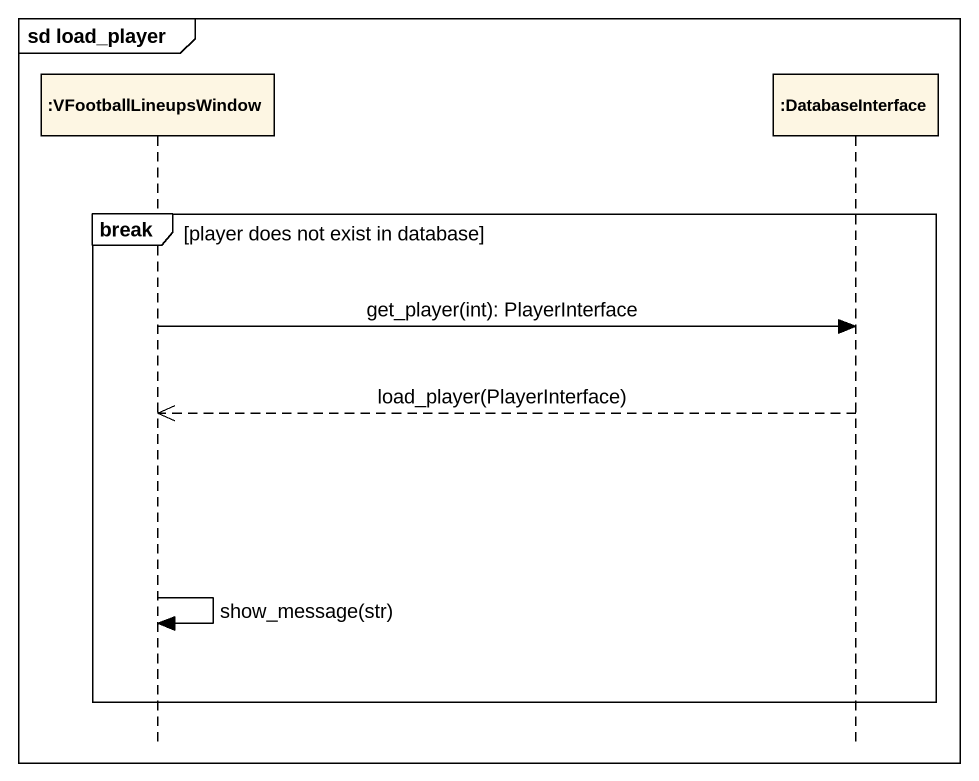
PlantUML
@startuml
mainframe sd load_player
hide footbox
participant ":VFootballLineupsWindow" as VFootballLineupsWindow
participant ":DatabaseInterface" as DatabaseInterface

break player does not exist in database
  VFootballLineupsWindow -> DatabaseInterface : get_player(int): PlayerInterface
  DatabaseInterface -->> VFootballLineupsWindow : load_player(PlayerInterface)
  VFootballLineupsWindow -> VFootballLineupsWindow : show_message(str)
end
@enduml
